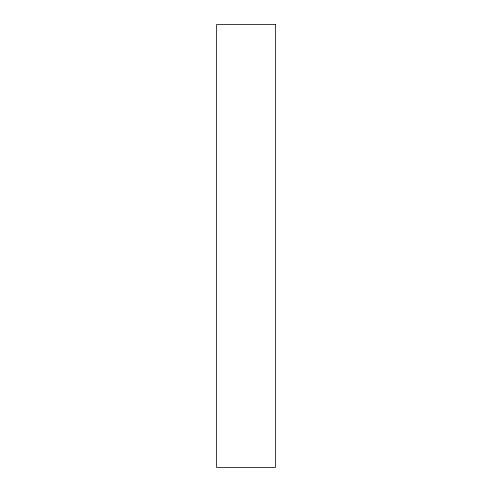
<?xml version="1.0" encoding="UTF-8"?>
<svg xmlns="http://www.w3.org/2000/svg" width="492" height="492" viewBox="0 0 492 492"><rect width="100%" height="100%" fill="white"/><g stroke="black" fill="none" stroke-linecap="round" stroke-linejoin="round"><path stroke-width="0.74" d="M275.52 24.6L216.48 24.6L216.48 467.4L275.52 467.4L275.52 24.6"/></g></svg>
